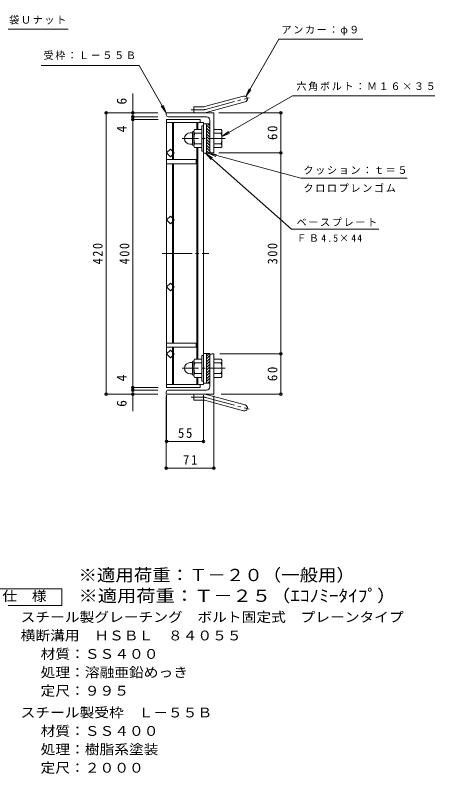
# Model space of a CAD drawing. Units: millimetres, scale not verified. Extents: x -929 to 904, y -686 to 662.
# Drawn here: x 278 to 904, y -545 to 588 of the extents above; entities that cross this region are included whole.
import ezdxf
from ezdxf.enums import TextEntityAlignment as Align

# ---------------------------------------------------------------- set-up
doc = ezdxf.new("R2010")
doc.units = ezdxf.units.MM
doc.header["$LTSCALE"] = 5
doc.header["$PDMODE"] = 32
doc.header["$PDSIZE"] = 4
doc.linetypes.add('CHAIN1', pattern=[8, 5, -1, 1, -1])
doc.linetypes.add('CHAIN2', pattern=[12, 9, -1, 1, -1])
for name, color, linetype, lineweight in [('0-1_躯体', 2, 'Continuous', 9), ('0-2_仕上', 3, 'Continuous', 9), ('0-4_その他', 7, 'Continuous', 9), ('0-5_寸法', 7, 'Continuous', 9), ('F-4_F-4ﾚｲﾔ', 2, 'Continuous', 9)]:
    doc.layers.add(name, color=color, linetype=linetype, lineweight=lineweight)
doc.layers.add('F-5_F-5ﾚｲﾔ', color=3, linetype='Continuous')
doc.styles.add('ＭＳ ゴシック', font='')
doc.styles.get('ＭＳ ゴシック').set_extended_font_data('MS Gothic')

msp = doc.modelspace()

# ---------------------------------------------------------------- linework, layer by layer
at = {"layer": '0-1_躯体'}
for p, q in [((560.75, 451.343), (618.941, 466.935)), ((563.079, 442.65), (621.27, 458.242)), ((574.605, 442.036), (503.605, 442.036)), ((503.605, 439.037), (503.605, 442.036)), ((544.605, 442.036), (544.605, 451.037)), ((558.42, 451.037), (544.605, 451.037)), ((574.605, 442.036), (574.605, 382.037)), ((506.605, 436.037), (563.605, 436.037)), ((568.605, 381.537), (568.605, 431.037)), ((556.805, 422.536), (556.805, 384.537)), ((559.105, 422.536), (556.805, 422.536)), ((563.605, 381.537), (563.605, 425.537)), ((568.605, 425.537), (563.605, 425.537)), ((568.605, 418.457), (563.605, 423.457)), ((568.605, 414.214), (563.605, 419.214)), ((568.605, 422.699), (565.768, 425.537)), ((539.295, 412.037), (542.805, 412.037)), ((542.805, 394.337), (542.805, 412.737)), ((544.605, 414.536), (544.805, 414.536)), ((544.805, 414.287), (544.805, 392.787)), ((556.805, 417.037), (545.844, 417.037)), ((556.805, 411.537), (545.844, 411.537)), ((568.605, 409.972), (563.605, 414.971)), ((568.605, 405.729), (563.605, 410.729)), ((574.605, 417.037), (585.567, 417.037)), ((574.605, 411.537), (585.567, 411.537)), ((586.605, 414.287), (586.605, 392.787)), ((568.605, 401.486), (563.605, 406.486)), ((568.605, 397.244), (563.605, 402.244)), ((568.605, 393.001), (563.605, 398.001)), ((539.305, 395.037), (542.805, 395.037)), ((544.605, 392.537), (544.805, 392.537)), ((556.805, 395.537), (545.844, 395.537)), ((556.805, 390.037), (545.844, 390.037)), ((568.605, 388.758), (563.605, 393.758)), ((568.605, 384.516), (563.605, 389.516)), ((567.342, 381.537), (563.605, 385.273)), ((574.605, 395.537), (585.567, 395.537)), ((574.605, 390.037), (585.567, 390.037)), ((559.105, 384.537), (556.805, 384.537)), ((568.605, 381.537), (563.605, 381.537)), ((571.605, 382.037), (574.605, 382.037)), ((556.805, 41.536), (556.805, 79.536)), ((559.105, 79.536), (556.805, 79.536)), ((563.605, 82.536), (563.605, 38.536)), ((568.605, 82.536), (563.605, 82.536)), ((567.342, 82.536), (563.605, 78.799)), ((568.605, 79.557), (563.605, 74.557)), ((568.605, 82.536), (568.605, 33.036)), ((571.605, 82.036), (574.605, 82.036)), ((574.605, 22.036), (574.605, 82.036)), ((539.305, 69.036), (542.805, 69.036)), ((542.805, 69.736), (542.805, 51.336)), ((544.605, 71.536), (544.805, 71.536)), ((544.805, 49.786), (544.805, 71.286)), ((556.805, 74.036), (545.844, 74.036)), ((556.805, 68.536), (545.844, 68.536)), ((568.605, 75.314), (563.605, 70.314)), ((568.605, 71.071), (563.605, 66.071)), ((574.605, 74.036), (585.567, 74.036)), ((574.605, 68.536), (585.567, 68.536)), ((586.805, 71.536), (586.605, 71.536)), ((586.605, 49.786), (586.605, 71.286)), ((568.605, 66.829), (563.605, 61.829)), ((568.605, 62.586), (563.605, 57.586)), ((568.605, 58.343), (563.605, 53.343)), ((539.295, 52.036), (542.805, 52.036)), ((544.605, 49.536), (544.805, 49.536)), ((556.805, 52.536), (545.844, 52.536)), ((556.805, 47.036), (545.844, 47.036)), ((568.605, 54.101), (563.605, 49.101)), ((568.605, 49.858), (563.605, 44.858)), ((568.605, 45.615), (563.605, 40.616)), ((574.605, 52.536), (585.567, 52.536)), ((574.605, 47.036), (585.567, 47.036)), ((586.805, 49.536), (586.605, 49.536)), ((559.105, 41.536), (556.805, 41.536)), ((568.605, 38.536), (563.605, 38.536)), ((568.605, 41.373), (565.768, 38.536)), ((503.605, 25.036), (503.605, 22.036)), ((506.605, 28.036), (563.605, 28.036)), ((574.605, 22.036), (503.605, 22.036)), ((544.605, 22.036), (544.605, 13.036)), ((558.42, 13.036), (544.605, 13.036)), ((560.75, 12.729), (618.941, -2.863)), ((563.079, 21.422), (621.27, 5.83))]:
    msp.add_line(p, q, dxfattribs=at)
at = {"layer": '0-1_躯体', "linetype": 'CHAIN2'}
for p, q in [((561.914, 446.997), (627.081, 464.458)), ((558.42, 446.537), (540.8, 446.537)), ((558.42, 17.535), (540.8, 17.535)), ((561.914, 17.076), (627.081, -0.386))]:
    msp.add_line(p, q, dxfattribs=at)
at = {"layer": '0-1_躯体', "linetype": 'CHAIN1'}
for p, q in [((591.69, 403.537), (527.504, 403.537)), ((591.69, 60.536), (527.504, 60.536))]:
    msp.add_line(p, q, dxfattribs=at)
at = {"layer": '0-1_躯体'}
for centre, radius, start, end in [((620.105, 462.589), 4.5, 285.00014, 104.99991), ((558.42, 460.037), 9, 270, 285.00002), ((558.42, 460.037), 18, 270, 285), ((506.605, 439.037), 3, 180, 270), ((563.605, 431.037), 5, 0, 90), ((539.295, 403.547), 8.49, 90, 180), ((544.605, 412.737), 1.8, 90, 180), ((548.965, 414.287), 4.16, 138.61835, 221.37988), ((568.806, 403.537), 24, 160.52881, 199.47119), ((562.605, 403.537), 24, 340.52881, 19.47119), ((582.445, 414.287), 4.16, 318.62012, 41.38165), ((539.305, 403.537), 8.5, 180, 270), ((544.605, 394.337), 1.8, 180, 270), ((548.965, 392.787), 4.16, 138.62012, 221.38165), ((582.445, 392.787), 4.16, 318.61835, 41.37988), ((571.605, 385.037), 3, 180, 270), ((571.605, 79.036), 3, 90, 180), ((539.305, 60.536), 8.5, 90, 180), ((544.605, 69.736), 1.8, 90, 180), ((548.965, 71.286), 4.16, 138.61835, 221.37988), ((568.806, 60.536), 24, 160.52881, 199.47119), ((562.605, 60.536), 24, 340.52881, 19.47119), ((582.445, 71.286), 4.16, 318.62012, 41.38165), ((539.295, 60.526), 8.49, 180, 270), ((544.605, 51.336), 1.8, 180, 270), ((548.965, 49.786), 4.16, 138.62012, 221.38165), ((582.445, 49.786), 4.16, 318.61835, 41.37988), ((506.605, 25.036), 3, 90, 180), ((563.605, 33.036), 5, 270, 0), ((558.42, 4.036), 18, 75, 90), ((558.42, 4.036), 9, 74.99998, 90), ((620.105, 1.484), 4.5, 255.00009, 74.99986)]:
    msp.add_arc(centre, radius, start, end, dxfattribs=at)
at = {"layer": '0-1_躯体', "linetype": 'CHAIN2'}
for centre, start, end in [((558.42, 460.037), 270, 284.99995), ((558.42, 4.036), 75.00005, 90)]:
    msp.add_arc(centre, 13.5, start, end, dxfattribs=at)
at = {"layer": '0-2_仕上'}
for p, q in [((504.105, 32.036), (504.105, 432.037)), ((504.105, 427.537), (559.105, 427.537)), ((512.605, 427.537), (512.605, 372.037)), ((514.105, 427.537), (514.105, 372.037)), ((549.105, 427.537), (549.105, 417.037)), ((550.605, 427.537), (550.605, 417.037)), ((559.105, 36.536), (559.105, 427.537)), ((563.605, 425.537), (559.105, 425.537)), ((549.105, 74.036), (549.105, 390.037)), ((550.605, 74.036), (550.605, 390.037)), ((509.762, 376.38), (504.105, 382.037)), ((515.419, 382.037), (509.762, 376.38)), ((563.605, 381.537), (559.105, 381.537)), ((504.105, 366.037), (548.105, 366.037)), ((512.605, 366.037), (512.605, 98.036)), ((514.105, 98.036), (514.105, 366.037)), ((509.762, 276.38), (504.105, 282.037)), ((515.419, 282.037), (509.762, 276.38)), ((509.762, 176.38), (504.105, 182.037)), ((515.419, 182.037), (509.762, 176.38)), ((504.105, 98.036), (548.105, 98.036)), ((512.605, 36.536), (512.605, 92.036)), ((514.105, 36.536), (514.105, 92.036)), ((509.762, 76.38), (504.105, 82.037)), ((515.419, 82.037), (509.762, 76.38)), ((563.605, 82.536), (559.105, 82.536)), ((549.105, 36.536), (549.105, 47.036)), ((550.605, 36.536), (550.605, 47.036)), ((504.105, 36.536), (559.105, 36.536)), ((563.605, 38.536), (559.105, 38.536))]:
    msp.add_line(p, q, dxfattribs=at)
at = {"layer": '0-2_仕上', "linetype": 'CHAIN2'}
msp.add_line((497.303, 232.036), (567.105, 232.036), dxfattribs=at)
at = {"layer": '0-2_仕上'}
for points in [[(504.105, 432.037), (554.105, 432.037), (554.105, 427.537)], [(504.105, 382.037), (509.762, 387.693), (515.419, 382.037)], [(504.105, 372.037), (548.105, 372.037), (548.105, 366.037)], [(504.105, 282.037), (509.762, 287.693), (515.419, 282.037)], [(504.105, 182.037), (509.762, 187.693), (515.419, 182.037)], [(504.105, 92.036), (548.105, 92.036), (548.105, 98.036)], [(504.105, 82.037), (509.762, 87.693), (515.419, 82.037)], [(504.105, 32.036), (554.105, 32.036), (554.105, 36.536)]]:
    msp.add_lwpolyline(points, dxfattribs=at)
at = {"layer": '0-4_その他'}
for p, q in [((453.605, -3.289), (453.605, 470.954)), ((491.105, 442.036), (412.105, 442.036)), ((413.605, 22.036), (413.605, 442.036)), ((582.106, 442.036), (676.105, 442.036)), ((674.605, 22.036), (674.605, 442.036)), ((491.105, 436.037), (452.105, 436.037)), ((491.605, 432.037), (452.105, 432.037)), ((583.559, 82.036), (676.105, 82.036)), ((491.605, 32.036), (452.105, 32.036)), ((491.105, 28.036), (452.105, 28.036)), ((491.105, 22.036), (412.105, 22.036)), ((503.605, 19.536), (503.605, -90.064)), ((504.105, 20.399), (504.105, -50.064)), ((559.105, 20.399), (559.105, -50.064)), ((574.605, 19.536), (574.605, -90.064)), ((585.424, 22.036), (676.105, 22.036)), ((504.105, -48.564), (559.105, -48.564)), ((503.605, -88.564), (574.605, -88.564))]:
    msp.add_line(p, q, dxfattribs=at)
for p in [(413.605, 442.036), (453.605, 442.036), (674.605, 442.036), (453.605, 436.037), (453.605, 432.037), (674.605, 382.036), (674.605, 82.036), (453.605, 32.036), (413.605, 22.036), (453.605, 28.036), (453.605, 22.036), (674.605, 22.036), (504.105, -48.564), (559.105, -48.564), (503.605, -88.564), (574.605, -88.564)]:
    msp.add_point(p, dxfattribs=at)
at = {"layer": '0-5_寸法'}
for p, q in [((316.939, 512.636), (462.845, 512.636)), ((503.605, 442.036), (462.845, 512.636)), ((622.355, 466.486), (627.139, 478.034)), ((622.355, 466.486), (629.965, 476.403)), ((692.161, 467.366), (904.491, 467.366)), ((503.605, 442.036), (498.822, 453.585)), ((503.605, 442.036), (495.996, 451.953)), ((586.605, 406.423), (598.154, 411.207)), ((562.262, 381.537), (570.459, 372.099)), ((566.097, 381.536), (578.49, 379.905)), ((566.097, 381.536), (577.645, 376.753)), ((582.106, 382.036), (676.105, 382.036)), ((690.384, 268.092), (820.948, 268.092))]:
    msp.add_line(p, q, dxfattribs=at)
for points in [[(68.655, 413.928), (157.064, 567.057), (357.294, 567.057)], [(622.355, 466.486), (671.748, 552.036), (796.818, 552.036)], [(692.161, 467.366), (586.605, 406.423), (596.522, 414.033)], [(690.384, 268.092), (562.262, 381.537), (572.622, 374.542)], [(566.097, 381.536), (704.597, 344.425), (863.375, 344.425)]]:
    msp.add_lwpolyline(points, dxfattribs=at)
at = {"layer": 'F-4_F-4ﾚｲﾔ'}
msp.add_lwpolyline([(235.018, -293.672), (235.018, -268.672), (347.518, -268.672), (347.518, -293.672)], close=True, dxfattribs=at)

# ---------------------------------------------------------------- texts
at = {"layer": '0-4_その他', "color": 2, "style": 'ＭＳ ゴシック'}
for s, p in [('6', (448.605, 454.378)), ('4', (448.605, 412.844)), ('4', (448.605, 41.106)), ('6', (448.605, 3.052))]:
    msp.add_text(s, height=14.66, rotation=90, dxfattribs=at).set_placement(p, align=Align.BOTTOM_LEFT)
at = {"layer": '0-4_その他', "color": 2, "char_height": 14.66, "attachment_point": 7, "rotation": 90, "style": 'ＭＳ ゴシック'}
for s, insert in [('\\T1.27;\\W0.95;60', (669.605, 401.411)), ('\\T1.27;\\W0.9;420', (408.605, 215.786)), ('\\T1.27;\\W0.9;400', (448.605, 215.786)), ('\\T1.27;\\W0.9;300', (669.605, 215.786)), ('\\T1.27;\\W0.95;60', (669.605, 41.411))]:
    msp.add_mtext(s, dxfattribs=dict(at, insert=insert))
at = {"layer": '0-4_その他', "color": 2, "char_height": 14.66, "attachment_point": 7, "style": 'ＭＳ ゴシック'}
for s, insert in [('\\T1.27;\\W0.95;55', (520.98, -43.564)), ('\\T1.27;\\W0.95;71', (528.48, -83.564))]:
    msp.add_mtext(s, dxfattribs=dict(at, insert=insert))
at = {"layer": '0-5_寸法', "char_height": 11, "attachment_point": 7, "style": 'ＭＳ ゴシック'}
for s, insert in [('\\T1.17;平座金，六角袋Ｕナット', (163.576, 573.51)), ('\\T1.17;アンカー：φ９', (675.552, 557.553)), ('\\T1.17;受枠：Ｌ－５５Ｂ', (320.389, 521.034)), ('\\T1.17;六角ボルト：Ｍ１６×３５', (697.883, 474.769)), ('\\T1.17;クッション：ｔ＝５', (708.375, 349.693)), ('\\T1.17;クロロプレンゴム', (708.375, 323.304)), ('\\T1.17;ベースプレート', (698.129, 272.518)), ('\\T1.26;\\W0.95;ＦＢ4.5×44', (698.129, 249.282))]:
    msp.add_mtext(s, dxfattribs=dict(at, insert=insert))
at = {"layer": 'F-4_F-4ﾚｲﾔ', "style": 'ＭＳ ゴシック', "width": 1.1}
for s, p in [('仕\u3000様', (258.768, -291.172)), ('スチール製グレーチング\u3000ボルト固定式\u3000プレーンタイプ', (286.063, -322.632)), ('横断溝用\u3000ＨＳＢＬ\u3000８４０５５', (286.063, -350.132)), ('材質：ＳＳ４００', (315.919, -377.632)), ('処理：溶融亜鉛めっき', (315.919, -405.132)), ('定尺：９９５', (315.919, -432.632)), ('スチール製受枠\u3000Ｌ－５５Ｂ', (286.063, -465.132)), ('材質：ＳＳ４００', (315.919, -492.632)), ('処理：樹脂系塗装', (315.919, -520.132)), ('定尺：２０００', (315.919, -547.632))]:
    msp.add_text(s, height=14.66, dxfattribs=at).set_placement(p, align=Align.BOTTOM_LEFT)
at = {"layer": 'F-5_F-5ﾚｲﾔ', "style": 'ＭＳ ゴシック'}
for s, width, p in [('※適用荷重：Ｔ－２０（一般用）', 1.1, (372.518, -262.769)), ('※適用荷重：Ｔ－２５（ｴｺﾉﾐｰﾀｲﾌﾟ）', 1.15, (372.518, -293.672))]:
    msp.add_text(s, height=18.33, dxfattribs=dict(at, width=width)).set_placement(p, align=Align.BOTTOM_LEFT)

doc.saveas('drawing.dxf')
